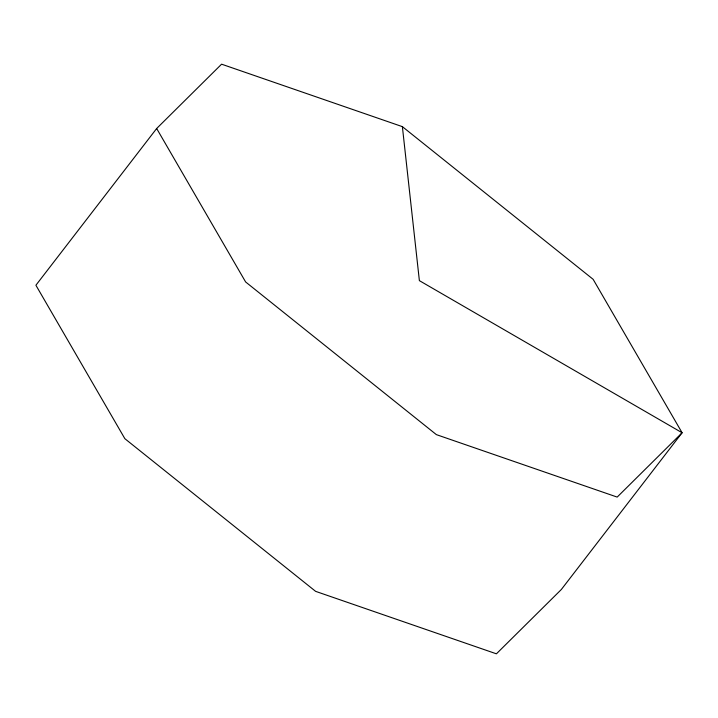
<?xml version="1.0" encoding="UTF-8"?>
<svg xmlns="http://www.w3.org/2000/svg" width="718" height="718" viewBox="0 0 718 718"><rect width="100%" height="100%" fill="white"/><g stroke="black" fill="none" stroke-linecap="round" stroke-linejoin="round"><path stroke-width="1.08" d="M156.659 128.513L35.9 285.243L124.869 438.689L315.624 591.354L496.416 653.82L561.341 589.487L682.1 432.757L593.131 279.311L402.376 126.646L221.584 64.18L156.659 128.513L245.628 281.959L436.382 434.632L617.175 497.089L682.1 432.757L419.375 280.639L402.376 126.646"/></g></svg>
